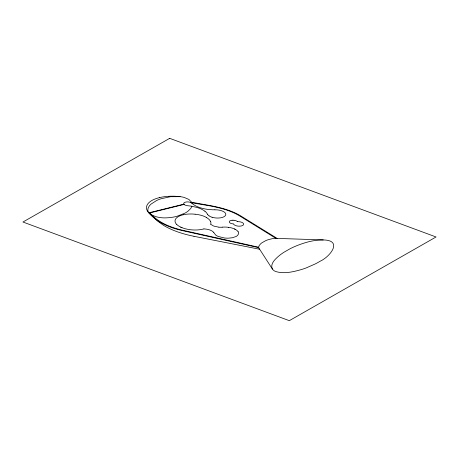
<?xml version="1.0" encoding="UTF-8"?>
<svg xmlns="http://www.w3.org/2000/svg" width="459" height="459" viewBox="0 0 459 459"><rect width="100%" height="100%" fill="white"/><g stroke="black" fill="none" stroke-linecap="round" stroke-linejoin="round"><path stroke-width="0.69" d="M204.938 211.249L204.152 210.681A21.797 9.656 3.8 0 0 202.247 209.545L201.019 208.943A21.923 9.714 3.8 0 0 197.112 207.479L191.908 206.263L190.806 208.443L187.897 211.266A42.848 18.985 3.8 0 1 184.902 213.183L177.002 216.275A29.651 13.139 3.8 0 1 172.877 217.187C166.078 218.243 158.579 218.513 152.365 215.122M210.692 224.199L210.761 223.992A17.815 7.895 3.8 0 0 210.526 221.295M277.121 238.405L240.367 215.696C231.026 210.142 220.303 207.508 209.723 205.5L191.564 202.224L188.919 199.453L184.151 197.422A12.594 5.577 3.8 0 0 180.112 196.664L170.427 196.71L161.017 198.764A39.308 17.419 3.8 0 0 156.576 200.531L150.954 204.163A37.558 16.639 3.8 0 0 149.037 206.395C147.741 208.237 147.224 210.962 148.785 212.821L183.881 204.152M191.908 206.263A20.615 9.134 3.8 0 0 189.223 205.896L187.92 205.775A4.401 1.951 3.8 0 1 184.019 202.884A4.263 1.888 3.8 0 1 185.023 202.293A4.315 1.911 3.8 0 1 190.6 202.43L191.564 202.224M184.099 204.421L149.892 212.907C158.825 223.258 172.005 227.997 184.966 230.779L258.664 247.223M258.968 248.181L272.663 269.462L274.029 270.667A8.428 3.735 3.8 0 0 276.037 271.613C284.356 274.057 293.181 271.848 301.288 269.588A70.296 31.149 3.8 0 0 306.446 267.821L315.281 263.925A115.255 51.069 3.8 0 0 320.164 261.205C329.786 256.954 343.435 240.252 323.285 239.937L275.928 238.364L239.5 215.816C230.292 210.325 219.695 207.72 209.252 205.735L191.208 202.7M183.577 214.697L182.206 215.036A17.838 7.901 3.8 0 0 176.944 217.555L176.686 217.773A17.872 7.918 3.8 0 0 175.16 220.085A17.792 7.883 3.8 0 0 175.722 223.229A17.953 7.952 3.8 0 0 176.566 224.319M221.381 227.245L222.449 227.13M221.008 227.268L218.983 227.194M275.928 238.364L272.204 238.686L268.027 239.776A28.303 12.542 3.8 0 0 265.623 240.705L261.997 242.736A29.795 13.202 3.8 0 0 260.695 243.775L259.163 245.548L258.658 247.154A8.193 3.632 3.8 0 0 258.956 248.181M203.98 228.898C207.353 229.133 211.151 229.752 213.63 232.243A3.42 1.515 3.8 0 1 213.739 232.415M323.285 239.937C313.847 239.805 304.592 242.507 295.923 246.047A103.55 45.883 3.8 0 0 290.099 248.744L283.989 252.232A103.533 45.871 3.8 0 0 279.514 255.422C275.796 258.595 269.8 263.523 272.365 269.008M233.35 223.929L231.336 223.562A4.722 2.094 3.8 0 1 230.217 223.074L229.345 222.179A4.194 1.859 3.8 0 1 229.707 221.06A4.154 1.842 3.8 0 1 230.975 220.452A4.177 1.853 3.8 0 1 232.134 220.245M218.868 227.182L214.307 226.224A10.792 4.779 3.8 0 1 213.177 225.794L210.779 224.336M195.132 214.204L196.521 214.376A17.953 7.952 3.8 0 1 202.907 215.868A18.108 8.021 3.8 0 1 206.309 217.377M233.987 220.263L234.279 220.297A4.177 1.853 3.8 0 1 237.108 221.37L237.309 221.554M180.112 196.664L177.495 196.406A29.514 13.076 3.8 0 0 169.09 196.28M228.634 227.32L229.546 227.463A12.513 5.542 3.8 0 1 238.164 231.778M193.962 236.305L259.651 249.243M258.738 247.676L184.392 231.061C171.213 228.232 157.833 223.378 148.785 212.821M237.401 221.605L237.596 221.663A4.997 2.215 3.8 0 1 239.254 221.766L239.569 221.766A4.98 2.209 3.8 0 1 242.392 222.644L242.536 222.718A5.06 2.243 3.8 0 1 243.631 224.273A5.009 2.22 3.8 0 1 241.773 225.811A5.06 2.243 3.8 0 1 240.636 226.069L240.355 226.103A4.997 2.215 3.8 0 1 238.032 226.103A5.887 2.605 3.8 0 1 237.768 226.075A4.98 2.209 3.8 0 1 234.91 225.226L234.761 225.151A5.06 2.243 3.8 0 1 233.614 224.026M190.617 202.436L190.686 202.465A4.378 1.939 3.8 0 1 191.902 203.176L191.638 202.551M181.953 227.67L180.777 227.165M234.497 228.949L235.169 229.276M191.988 203.262L192.166 203.429A20.322 9.002 3.8 0 0 193.526 204.542L194.61 205.253A21.785 9.65 3.8 0 0 201.971 208.243L205.047 208.954A21.516 9.53 3.8 0 0 209.315 209.568L212.27 209.763A19.267 8.537 3.8 0 0 214.875 209.769M207.537 214.255L206.384 212.574A20.953 9.283 3.8 0 0 204.938 211.249M213.762 232.478L215.615 234.979A13.041 5.778 3.8 0 0 218.392 236.511L224.445 237.992A13.041 5.778 3.8 0 0 228.611 238.158L232.466 237.722L235.909 236.563A12.892 5.709 3.8 0 0 237.716 235.266L238.548 233.751A12.41 5.497 3.8 0 0 238.135 231.766M232.111 220.251A4.154 1.842 3.8 0 1 233.97 220.268M159.743 197.554A29.221 12.95 3.8 0 1 169.055 196.286M159.766 197.548A29.152 12.915 3.8 0 0 154.126 199.372A29.221 12.95 3.8 0 0 150.001 201.725L148.957 202.62A29.169 12.921 3.8 0 0 146.576 206.67A29.33 12.995 3.8 0 0 147.936 211.874L157.942 221.341L163.886 225.564A64.14 28.418 3.8 0 0 193.973 236.282M206.246 217.423A17.849 7.906 3.8 0 1 210.452 221.318M183.56 214.703A17.872 7.918 3.8 0 1 195.069 214.21M176.629 224.342A17.861 7.912 3.8 0 0 189.831 229.649L190.875 229.781A17.849 7.906 3.8 0 0 199.045 229.804L200.451 229.626A17.849 7.906 3.8 0 0 203.876 228.898M222.512 227.153A12.41 5.497 3.8 0 1 228.685 227.343M208.994 215.822A9.209 4.079 3.8 0 1 207.588 214.273M214.921 209.815A9.209 4.079 3.8 0 1 224.061 211.943L224.302 212.081A9.203 4.079 3.8 0 1 225.719 213.911L225.765 214.135A9.18 4.068 3.8 0 1 222.288 217.423A9.209 4.079 3.8 0 1 219.517 217.95A9.157 4.056 3.8 0 1 216.361 217.996A9.255 4.102 3.8 0 1 212.087 217.25M212.144 217.262A9.157 4.056 3.8 0 1 209.143 215.908M169.687 138.331L22.95 222.024L289.313 320.669L436.05 236.976L169.687 138.331"/></g></svg>
